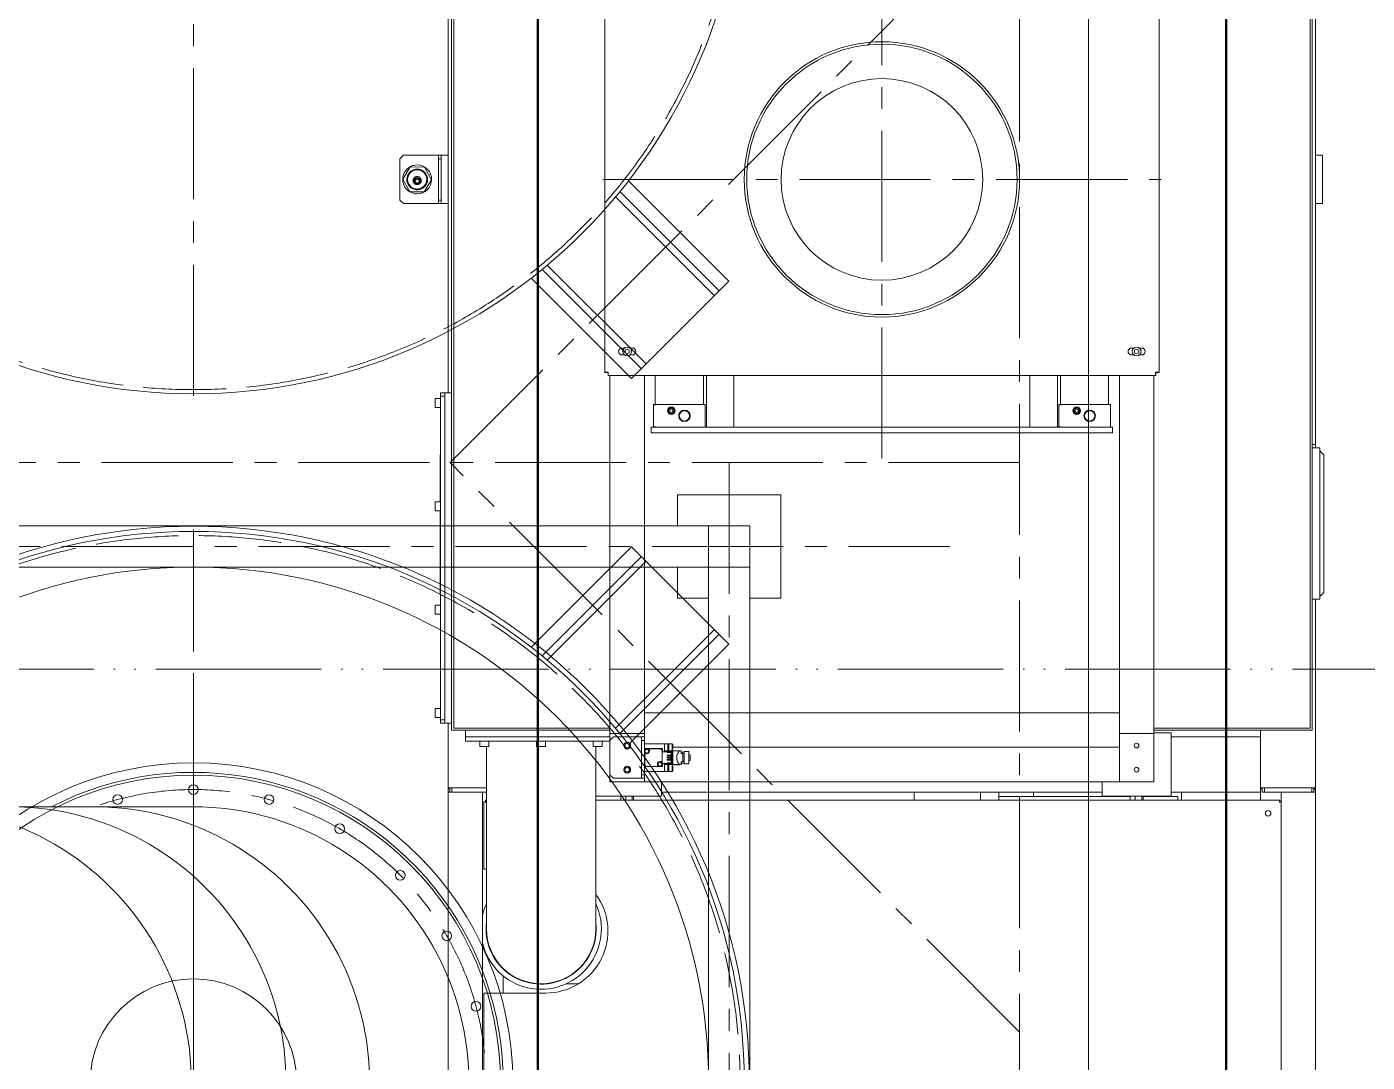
# Model space of a CAD drawing. Header units: millimetres. Extents: x 163705 to 1616509, y 81827 to 302547.
# Drawn here: x 202986 to 204933, y 156289 to 157793 of the extents above; entities that cross this region are included whole.
import ezdxf

# ---------------------------------------------------------------- set-up
doc = ezdxf.new("R2010")
doc.units = ezdxf.units.MM
doc.header["$LTSCALE"] = 10
for name, pattern in [('ACAD_ISO02W100', [15, 12, -3]), ('ACAD_ISO05W100', [33, 24, -3, 0, -3, 0, -3]), ('CENTER2', [28.575, 19.05, -3.175, 3.175, -3.175])]:
    doc.linetypes.add(name, pattern=pattern)
for name, color, linetype, lineweight in [('1-中心线', 1, 'CENTER2', 0), ('1-剖面线', 8, 'Continuous', 0), ('1-双点线', 8, 'ACAD_ISO05W100', 0), ('1-建筑轮廓', 7, 'Continuous', 20), ('1-虚线', 8, 'ACAD_ISO02W100', 0), ('1-设备轮廓', 2, 'Continuous', 18)]:
    doc.layers.add(name, color=color, linetype=linetype, lineweight=lineweight)

# ---------------------------------------------------------------- blocks, each defined once
blk = doc.blocks.new('G$C5C029050')
blk.add_line((22818.6, 77039.4), (22818.6, 9039.4))
at = {"layer": '1-双点线'}
blk.add_line((1, 61039.4), (92688.6, 61039.4), dxfattribs=at)
blk = doc.blocks.new('G$C3B61D3F5')
for p, q in [((921, 1330), (261, 1330)), ((927, 1330), (921, 1330)), ((921, 1330), (921, 1322)), ((927, 1327.5), (921, 1327.5)), ((927, 1324.5), (921, 1324.5)), ((927, 1330), (1201, 1330)), ((927, 1320), (927, 1330)), ((1011, 1095), (1011, 1325)), ((1011, 1325), (2611, 1325)), ((1421, 1335.9), (1201, 1335.9)), ((1201, 1335.9), (1201, 1325)), ((1211, 1341.7), (1205.2, 1335.9)), ((1411, 1341.7), (1211, 1341.7)), ((1260, 1335.9), (1272, 1335.9)), ((1362, 1335.9), (1350, 1335.9)), ((1416.8, 1335.9), (1411, 1341.7)), ((1421, 1335.9), (1421, 1325)), ((1426, 1330), (1421, 1330)), ((1426, 1325), (1426, 1330)), ((1426, 1330), (2695, 1330)), ((1776, 1330), (1776, 1340)), ((1776, 1340), (1846, 1340)), ((1846, 1330), (1846, 1340)), ((921, 1322), (921, 1288)), ((927, 1260), (927, 1320)), ((2608, 1322), (1014, 1322)), ((1014, 1322), (1014, 1095)), ((921, 1288), (921, 1282.2)), ((906.8, 1280), (263.2, 1280)), ((906.8, 1280), (906.8, 1278.5)), ((921, 1280), (906.8, 1280)), ((909, 1277.8), (907.5, 1277.8)), ((909, 1277.8), (909, 284.5)), ((921, 1255.5), (921, 1282.2)), ((921, 1250), (909, 1250)), ((927, 1255.5), (921, 1255.5)), ((921, 1252.5), (921, 1255.5)), ((927, 1252.5), (921, 1252.5)), ((921, 1120), (921, 1250)), ((921, 1250), (931, 1250)), ((927, 1250), (927, 1260)), ((931, 1250), (991, 1250)), ((991, 1250), (1001, 1250)), ((1001, 1250), (1011, 1250)), ((1001, 1120), (1001, 1250)), ((909, 1135), (921, 1135)), ((909, 1130), (913.2, 1130)), ((913.2, 1130), (914.5, 1130)), ((914.5, 1130), (914.5, 1079.4)), ((915, 1120), (915, 1020)), ((915, 1120), (922, 1120)), ((922, 1120), (1000, 1120)), ((1000, 1120), (1007, 1120)), ((1007, 1120), (1007, 1095)), ((936, 1095), (1006, 1095)), ((936, 1045), (936, 1095)), ((1006, 1095), (1526, 1095)), ((1006, 1095), (1006, 1045)), ((1526, 302.2), (1526, 1097.8)), ((1526, 1097.8), (1530, 1097.8)), ((2091.3, 1102.5), (1530.7, 1102.5)), ((1530.7, 1102.5), (1530.7, 1098.5)), ((914.6, 1079.4), (909, 1079.4)), ((914.6, 1077.4), (909, 1077.4)), ((914.5, 1085), (915, 1085)), ((914.6, 1079.4), (914.9, 1078.8)), ((914.6, 1077.4), (915, 1072.6)), ((915, 1072.6), (914.6, 1067.9)), ((915, 1078.6), (914.9, 1078.8)), ((1556, 1077.5), (1556, 1074.2)), ((1559.3, 1073), (1557.6, 1070)), ((1562.7, 1073), (1559.3, 1073)), ((1564.4, 1070), (1562.7, 1073)), ((1566, 1074.2), (1566, 1077.5)), ((914.6, 1067.9), (909, 1067.9)), ((914.6, 1060.6), (909, 1060.6)), ((914.5, 1060.6), (914.5, 870)), ((914.6, 1067.9), (915, 1064.2)), ((915, 1064.2), (914.6, 1060.6)), ((914.9, 1061.2), (915, 1061.4)), ((1556, 1065.8), (1556, 1062.5)), ((1557.6, 1070), (1559.3, 1067)), ((1559.3, 1067), (1562.7, 1067)), ((1562.7, 1067), (1564.4, 1070)), ((1566, 1062.5), (1566, 1065.8)), ((936, 355), (936, 1045)), ((1006, 1045), (936, 1045)), ((986, 396.2), (986, 1045)), ((1006, 1045), (1028, 1045)), ((1028, 1045), (1036, 1045)), ((1036, 355), (1036, 1045)), ((1036, 1045), (1526, 1045)), ((1443, 1030), (1443, 1035)), ((1443, 1035), (1451, 1035)), ((1451, 1030), (1451, 1035)), ((915, 1020), (922, 1020)), ((921, 380), (921, 1020)), ((922, 1020), (936, 1020)), ((1443, 1030), (1443, 370)), ((1484, 1031.8), (1451, 1031.8)), ((1451, 1030), (1451, 370)), ((1484, 1028.8), (1484, 1031.8)), ((1526, 1029.2), (1484, 1029.2)), ((1484, 960.2), (1484, 1028.8)), ((1451, 960.2), (1451.5, 960.2)), ((1451, 957.2), (1451.5, 956.8)), ((1451, 956.8), (1451.5, 956.8)), ((1451, 955), (1451, 915)), ((1526, 955), (1451, 955)), ((1451.5, 960.2), (1451.5, 956.8)), ((1451.5, 956.8), (1483.5, 956.8)), ((1483.5, 960.2), (1484, 960.2)), ((1483.5, 960.2), (1483.5, 956.8)), ((1483.5, 956.8), (1484, 957.2)), ((1483.5, 956.8), (1484, 956.8)), ((1484, 960.2), (1484, 957.2)), ((1484, 959.3), (1526, 959.3)), ((1484, 957.2), (1484, 956.8)), ((914.5, 920), (921, 920)), ((1526, 915), (1451, 915)), ((1451, 485), (1451, 915)), ((1451, 915), (1526, 915)), ((909, 870), (913.2, 870)), ((913.2, 870), (914.5, 870)), ((914.5, 870), (921, 870)), ((921, 843), (909, 843)), ((921, 747), (909, 747)), ((1451, 445), (1451, 485)), ((1526, 485), (1451, 485)), ((1526, 485), (1451, 485)), ((1526, 445), (1451, 445)), ((1484, 443.2), (1451, 443.2)), ((1484, 440.2), (1484, 443.2)), ((1526, 440.7), (1484, 440.7)), ((1484, 371.8), (1484, 440.2)), ((962.2, 419.7), (962.2, 412.7)), ((962.2, 419.7), (979.8, 419.7)), ((962.2, 412.7), (979.8, 412.7)), ((963, 408.3), (963, 412.7)), ((965, 408.3), (965, 410.9)), ((966, 410.9), (965, 410.9)), ((966, 410.9), (966, 412.7)), ((976, 410.9), (966, 410.9)), ((966.8, 420.2), (966.8, 419.7)), ((966.8, 420.2), (967, 420.2)), ((967, 421.4), (967, 419.7)), ((967, 421.4), (975, 421.4)), ((975, 421.4), (975, 419.7)), ((975, 420.2), (975.2, 420.2)), ((975.2, 420.2), (975.2, 419.7)), ((976, 410.9), (976, 412.7)), ((977, 410.9), (976, 410.9)), ((977, 410.9), (977, 408.3)), ((979, 412.7), (979, 408.3)), ((979.8, 419.7), (979.8, 412.7)), ((951, 395.5), (951, 390.5)), ((951, 395.5), (955.3, 395.5)), ((951, 390.5), (955.3, 390.5)), ((951.2, 390.5), (951.2, 389)), ((951.5, 396.2), (951.5, 395.5)), ((951.5, 396.2), (958.5, 396.2)), ((955.3, 395.5), (958.9, 395.5)), ((955.3, 390.5), (958.9, 390.5)), ((958.5, 396.2), (958.5, 395.5)), ((958.9, 395.5), (961, 395.5)), ((958.9, 390.5), (961, 390.5)), ((961, 406.6), (960.5, 406.6)), ((960.5, 402.4), (960.5, 406.6)), ((960.5, 398.1), (960.5, 402.4)), ((960.5, 398.1), (961, 398.1)), ((961, 408.3), (963, 408.3)), ((961, 408.3), (961, 406.1)), ((961, 406.1), (961, 396.5)), ((961, 395.5), (961, 389.2)), ((961, 395.5), (961.1, 395.5)), ((961.1, 394.5), (961.1, 396.5)), ((961.9, 394.5), (961.1, 394.5)), ((961.1, 393.5), (961.1, 394.5)), ((961.9, 393.5), (961.1, 393.5)), ((961.9, 394.5), (961.9, 395.7)), ((961.9, 395.7), (963.3, 395.7)), ((961.9, 395.5), (963, 395.5)), ((961.9, 393.5), (961.9, 394.5)), ((962.5, 394), (962.5, 380.8)), ((962.5, 394), (979.5, 394)), ((962.8, 388), (962.8, 393)), ((962.8, 393), (963.2, 393)), ((963, 408.3), (965, 408.3)), ((963, 395.5), (966.5, 395.5)), ((963.2, 388), (963.2, 393)), ((963.2, 393), (963.5, 393)), ((963.3, 395.7), (963.3, 396.5)), ((963.3, 395.7), (978.7, 395.7)), ((963.5, 388), (963.5, 393)), ((966, 394.6), (966, 394)), ((966, 394.6), (976, 394.6)), ((966.5, 394.6), (966.5, 395.5)), ((967, 395.5), (966.5, 395.5)), ((967, 395.7), (967, 394.6)), ((967.5, 388), (967.5, 393)), ((967.5, 393), (968.5, 393)), ((968.5, 388), (968.5, 393)), ((968.5, 393), (968.6, 393)), ((968.6, 388), (968.6, 393)), ((970.5, 388), (970.5, 393)), ((970.5, 393), (971.5, 393)), ((971.5, 388), (971.5, 393)), ((973.4, 388), (973.4, 393)), ((973.4, 393), (973.5, 393)), ((973.5, 388), (973.5, 393)), ((973.5, 393), (974.5, 393)), ((974.5, 388), (974.5, 393)), ((975, 395.7), (975, 394.6)), ((975.5, 395.5), (975, 395.5)), ((975.5, 394.6), (975.5, 395.5)), ((975.5, 395.5), (979, 395.5)), ((976, 394.6), (976, 394)), ((979, 408.3), (977, 408.3)), ((978.5, 388), (978.5, 393)), ((978.5, 393), (978.8, 393)), ((978.7, 395.7), (978.7, 396.5)), ((978.7, 395.7), (980.1, 395.7)), ((978.8, 388), (978.8, 393)), ((978.8, 393), (979.2, 393)), ((979, 408.3), (981, 408.3)), ((979, 395.5), (980.1, 395.5)), ((979.2, 388), (979.2, 393)), ((979.5, 394), (979.5, 380.8)), ((980.1, 394.5), (980.1, 395.7)), ((980.1, 394.5), (980.9, 394.5)), ((980.1, 393.5), (980.1, 394.5)), ((980.1, 393.5), (980.9, 393.5)), ((980.9, 394.5), (980.9, 396.5)), ((980.9, 395.5), (981, 395.5)), ((980.9, 393.5), (980.9, 394.5)), ((981, 408.3), (981, 406.1)), ((981, 396.5), (981, 406.1)), ((981, 395.5), (981, 389.2)), ((981, 395.5), (983.1, 395.5)), ((981, 390.5), (983.1, 390.5)), ((983.1, 395.5), (986.7, 395.5)), ((983.1, 390.5), (986.7, 390.5)), ((983.5, 396.2), (983.5, 395.5)), ((983.5, 396.2), (990.5, 396.2)), ((986.7, 395.5), (991, 395.5)), ((986.7, 390.5), (991, 390.5)), ((990.5, 396.2), (990.5, 395.5)), ((990.8, 390.5), (990.8, 389)), ((991, 395.5), (991, 390.5)), ((915, 284.5), (915, 380)), ((915, 380), (922, 380)), ((922, 380), (936, 380)), ((951, 389), (951, 384.2)), ((951, 389), (955.3, 389)), ((951, 355), (951, 384.2)), ((951, 384.2), (955, 384.2)), ((955, 384.2), (962.5, 384.2)), ((955.3, 389), (958.9, 389)), ((957.9, 381.2), (957.9, 355.4)), ((962.5, 381.2), (957.9, 381.2)), ((958.3, 377.5), (958.3, 372.3)), ((958.3, 358.7), (958.3, 372.3)), ((958.9, 389), (961, 389)), ((959.8, 373.8), (961.3, 373.8)), ((961, 389.2), (962.5, 389.2)), ((961, 389), (961, 384.2)), ((961, 389), (962.5, 389)), ((961.2, 389.2), (961.2, 389)), ((961.3, 373.8), (961.5, 373.8)), ((966.8, 380.8), (961.6, 380.8)), ((963.2, 388), (962.8, 388)), ((963.5, 388), (963.2, 388)), ((965.3, 377.8), (965.3, 379.3)), ((965.3, 377.6), (965.3, 377.8)), ((966.8, 380.8), (980.4, 380.8)), ((967.5, 388), (968.5, 388)), ((968.5, 388), (968.6, 388)), ((970.5, 388), (971.5, 388)), ((973.4, 388), (973.5, 388)), ((973.5, 388), (974.5, 388)), ((978.8, 388), (978.5, 388)), ((979.2, 388), (978.8, 388)), ((979.5, 389.2), (981, 389.2)), ((979.5, 389), (981, 389)), ((979.5, 384.2), (987, 384.2)), ((984.1, 381.2), (979.5, 381.2)), ((980.8, 389.2), (980.8, 389)), ((981, 389), (981, 384.2)), ((981, 389), (983.1, 389)), ((983.1, 389), (986.7, 389)), ((983.7, 377.5), (983.7, 363.9)), ((984.1, 355.4), (984.1, 381.2)), ((986.7, 389), (991, 389)), ((987, 384.2), (991, 384.2)), ((991, 389), (991, 384.2)), ((991, 384.2), (991, 355)), ((1443, 365), (1443, 370)), ((1451, 371.8), (1451.5, 371.8)), ((1451, 365), (1451, 370)), ((1451.5, 371.8), (1451.5, 368.2)), ((1483.5, 371.8), (1483.5, 368.2)), ((1483.5, 371.8), (1484, 371.8)), ((1484, 371.8), (1484, 368.8)), ((1484, 370.8), (1526, 370.8)), ((941, 355), (936, 355)), ((936, 355), (936, 305)), ((941, 351), (941, 355)), ((941, 355), (946, 355)), ((946, 351), (941, 351)), ((941, 350), (941, 351)), ((946, 355), (946, 351)), ((996, 355), (946, 355)), ((996, 351), (946, 351)), ((957.9, 355.4), (961.6, 355.4)), ((975.2, 355.4), (961.6, 355.4)), ((975.2, 355.4), (980.4, 355.4)), ((976.7, 358.6), (976.7, 358.4)), ((976.7, 358.4), (976.7, 356.9)), ((980.4, 355.4), (984.1, 355.4)), ((980.7, 362.4), (980.5, 362.4)), ((982.2, 362.4), (980.7, 362.4)), ((983.7, 358.7), (983.7, 363.9)), ((996, 351), (996, 355)), ((996, 355), (1001, 355)), ((1001, 351), (996, 351)), ((1001, 355), (1001, 351)), ((1006, 355), (1001, 355)), ((1001, 350), (1001, 351)), ((1006, 355), (1028, 355)), ((1006, 305), (1006, 355)), ((1036, 355), (1028, 355)), ((1036, 355), (1526, 355)), ((1443, 365), (1451, 365)), ((1451, 368.8), (1451.5, 368.2)), ((1451, 368.2), (1451.5, 368.2)), ((1451.5, 368.2), (1483.5, 368.2)), ((1483.5, 368.2), (1484, 368.8)), ((1483.5, 368.2), (1484, 368.2)), ((1484, 368.8), (1484, 368.2)), ((914.6, 339.4), (909, 339.4)), ((914.6, 337.4), (909, 337.4)), ((914.6, 339.4), (914.9, 338.8)), ((914.6, 337.4), (915, 332.6)), ((915, 332.6), (914.6, 327.9)), ((915, 338.6), (914.9, 338.8)), ((941, 310), (941, 350)), ((1001, 310), (1001, 350)), ((1556, 337.5), (1556, 334.2)), ((1559.3, 333), (1557.6, 330)), ((1562.7, 333), (1559.3, 333)), ((1564.4, 330), (1562.7, 333)), ((1566, 334.2), (1566, 337.5)), ((914.6, 327.9), (909, 327.9)), ((914.6, 320.6), (909, 320.6)), ((914.6, 327.9), (915, 324.2)), ((915, 324.2), (914.6, 320.6)), ((914.9, 321.2), (915, 321.4)), ((1556, 325.8), (1556, 322.5)), ((1557.6, 330), (1559.3, 327)), ((1559.3, 327), (1562.7, 327)), ((1562.7, 327), (1564.4, 330)), ((1566, 322.5), (1566, 325.8)), ((936, 305), (946, 305)), ((941, 310), (946, 305)), ((996, 305), (946, 305)), ((987, 280.9), (987, 293.7)), ((995, 293.8), (987.1, 293.8)), ((995, 95), (995, 305)), ((996, 305), (1001, 310)), ((996, 305), (1006, 305)), ((1001, 95), (1001, 305)), ((1001, 305), (1001, 95)), ((1006, 305), (1526, 305)), ((1011, 75), (1011, 305)), ((1014, 305), (1014, 78)), ((1526, 302.2), (1530, 302.2)), ((1530.7, 297.5), (1530.7, 301.5)), ((1530.7, 297.5), (2091.3, 297.5)), ((951, 284.5), (722, 284.5)), ((987, 284.5), (951, 284.5)), ((987.1, 280.8), (995, 280.8)), ((642.5, 259.4), (642.5, 241.6)), ((629, 124.5), (629, 212)), ((987, 198.6), (987, 211.4)), ((995, 211.5), (987.1, 211.5)), ((987.1, 198.5), (995, 198.5)), ((653.9, 150), (629, 150)), ((261, 120), (921, 120)), ((263.2, 122), (629, 122)), ((629, 124.5), (629, 122)), ((722, 125.5), (951, 125.5)), ((809, 125.5), (809, 124.5)), ((809, 122), (809, 124.5)), ((809, 122), (906.8, 122)), ((906.8, 122), (906.8, 123.5)), ((909, 124.2), (907.5, 124.2)), ((909, 125.5), (909, 124.2)), ((921, 117.8), (921, 125.5)), ((921, 112), (921, 117.8)), ((927, 80), (927, 125.5)), ((951, 125.5), (987, 125.5)), ((987, 116.3), (987, 129.1)), ((995, 129.2), (987.1, 129.2)), ((921, 78), (921, 112)), ((987.1, 116.2), (995, 116.2)), ((921, 70), (921, 78)), ((927, 70), (927, 80)), ((995, 95), (1001, 95)), ((1001, 95), (1011, 95)), ((1014, 78), (2608, 78)), ((261, 70), (921, 70)), ((927, 75.5), (921, 75.5)), ((927, 72.5), (921, 72.5)), ((927, 70), (921, 70)), ((1021, 70), (927, 70)), ((1011, 75), (2611, 75)), ((1021, 65), (1021, 75)), ((1021, 59), (1021, 65)), ((1501, 65), (1021, 65)), ((1026, 59), (1021, 59)), ((1026, 65), (1026, 59)), ((1496, 65), (1026, 65)), ((1496, 59), (1026, 59)), ((1029.5, 59), (1029.5, 51.1)), ((1042.5, 51.1), (1042.5, 59)), ((1179.5, 59), (1179.5, 51.1)), ((1192.5, 51.1), (1192.5, 59)), ((1210.3, 59), (1211, 58.3)), ((1329.5, 59), (1329.5, 51.1)), ((1342.5, 51.1), (1342.5, 59)), ((1411, 58.3), (1411.7, 59)), ((1479.5, 59), (1479.5, 51.1)), ((1492.5, 51.1), (1492.5, 59)), ((1496, 59), (1496, 65)), ((1501, 59), (1496, 59)), ((1501, 65), (1501, 75)), ((2121, 70), (1501, 70)), ((1501, 65), (1501, 59)), ((1776, 70), (1776, 60)), ((1776, 56), (1776, 60)), ((1776, 60), (1781, 60)), ((1781, 60), (1781, 56)), ((1841, 60), (1781, 60)), ((1841, 56), (1841, 60)), ((1841, 60), (1846, 60)), ((1846, 70), (1846, 60)), ((1846, 60), (1846, 56)), ((1042.4, 51), (1029.6, 51)), ((1192.4, 51), (1179.6, 51)), ((1211, 58.3), (1329.5, 58.3)), ((1342.4, 51), (1329.6, 51)), ((1342.5, 58.3), (1411, 58.3)), ((1492.4, 51), (1479.6, 51)), ((1781, 56), (1776, 56)), ((1776, 55), (1776, 56)), ((1776, 5), (1776, 55)), ((1841, 56), (1781, 56)), ((1792.8, 35.1), (1810.6, 45.8)), ((1810.6, 45.8), (1828.8, 35.7)), ((1846, 56), (1841, 56)), ((1846, 55), (1846, 56)), ((1846, 5), (1846, 55)), ((1793.2, 14.3), (1792.8, 35.1)), ((1796.9, 30.2), (1797, 25.9)), ((1797.1, 23.6), (1797.1, 19.2)), ((1798, 30.2), (1798, 30.3)), ((1798, 30.3), (1798, 30.3)), ((1811.9, 30.4), (1811.9, 28.6)), ((1812.1, 21.4), (1812.1, 19.6)), ((1823.8, 30.7), (1823.8, 30.7)), ((1823.8, 30.7), (1823.8, 30.7)), ((1824, 19.8), (1824, 19.7)), ((1824, 19.7), (1824, 19.7)), ((1824.9, 26.4), (1824.9, 30.8)), ((1825.1, 19.8), (1825, 24.1)), ((1828.8, 35.7), (1829.2, 14.9)), ((1776, 5), (1781, 0)), ((1841, 0), (1781, 0)), ((1811.4, 4.2), (1793.2, 14.3)), ((1798.2, 19.3), (1798.2, 19.3)), ((1798.2, 19.3), (1798.2, 19.3)), ((1829.2, 14.9), (1811.4, 4.2)), ((1841, 0), (1846, 5))]:
    blk.add_line(p, q)
at = {"flags": 128}
for points in [[(927, 1329.2), (925.4, 1328.3), (924.4, 1327.5)], [(924.4, 1252.5), (925.4, 1251.7), (927, 1250.8)], [(722, 125), (727.3, 125.2), (730.9, 125.5)], [(924.4, 72.5), (925.4, 71.7), (927, 70.8)]]:
    blk.add_lwpolyline(points, dxfattribs=at)
for centre, radius in [((890, 1261), 4), ((953.5, 1070), 3.4), ((988.5, 1070), 3.4), ((1561, 1070), 6.5), ((1467.5, 1001.8), 8.33), ((1467.5, 1001.8), 7.48), ((1475, 982.8), 5.55), ((1475, 982.8), 5.05), ((1475, 982.8), 4.55), ((1475, 982.8), 4.05), ((1475, 982.8), 2.5), ((1811, 700), 200), ((1811, 700), 196.4), ((1811, 700), 146.4), ((1467.5, 413.2), 8.33), ((1467.5, 413.2), 7.48), ((1475, 394.2), 5.55), ((1475, 394.2), 5.05), ((1475, 394.2), 4.55), ((1475, 394.2), 4.05), ((1475, 394.2), 2.5), ((953.5, 330), 5), ((953.5, 330), 3.4), ((988.5, 330), 5), ((988.5, 330), 3.4), ((1561, 330), 6.5)]:
    blk.add_circle(centre, radius)
for centre, radius, start, end in [((1561, 1077.5), 5, 0, 180), ((1561, 1062.5), 5, 180, 0), ((961.6, 377.5), 3.3, 90, 180), ((959.8, 372.3), 1.5, 90, 180), ((961.5, 377.6), 3, 90, 270), ((961.5, 377.6), 2.8, 90, 270), ((961.5, 377.6), 3, 270, 90), ((961.5, 377.6), 2.8, 270, 90), ((961.5, 377.6), 3.8, 270, 0), ((966.8, 379.3), 1.5, 90, 180), ((980.4, 377.5), 3.3, 0, 90), ((961.6, 358.7), 3.3, 180, 270), ((975.2, 356.9), 1.5, 270, 0), ((980.5, 358.6), 3.8, 90, 180), ((980.5, 358.6), 3, 90, 270), ((980.5, 358.6), 2.8, 90, 270), ((980.4, 358.7), 3.3, 270, 0), ((980.5, 358.6), 3, 270, 90), ((980.5, 358.6), 2.8, 270, 90), ((982.2, 363.9), 1.5, 270, 0), ((1561, 337.5), 5, 0, 180), ((1561, 322.5), 5, 180, 0), ((719, 212), 90, 53.6639, 180), ((722, 205), 87.5, 65.3087, 256.2709), ((987.1, 293.7), 0.1, 90, 180), ((722, 205), 80, 83.5908, 270), ((722, 205), 79.5, 90, 180), ((987.1, 280.9), 0.1, 180, 270), ((722, 205), 79.5, 180, 270), ((987.1, 211.4), 0.1, 90, 180), ((987.1, 198.6), 0.1, 180, 270), ((722, 205), 87.5, 283.7291, 294.6913), ((987.1, 129.1), 0.1, 90, 180), ((987.1, 116.3), 0.1, 180, 270), ((1029.6, 51.1), 0.1, 180, 270), ((1042.4, 51.1), 0.1, 270, 0), ((1179.6, 51.1), 0.1, 180, 270), ((1192.4, 51.1), 0.1, 270, 0), ((1329.6, 51.1), 0.1, 180, 270), ((1342.4, 51.1), 0.1, 270, 0), ((1479.6, 51.1), 0.1, 180, 270), ((1492.4, 51.1), 0.1, 270, 0), ((1811, 25), 21, 1.053, 181.053), ((1811, 25), 15, 22.5632, 159.5428), ((1811, 25), 14, 1.053, 181.053), ((1811, 25), 14, 24.1418, 157.9642), ((1811, 25), 21, 181.053, 1.053), ((1811, 25), 15, 159.5428, 181.053), ((1811, 25), 15, 181.053, 202.5632), ((1811, 25), 14, 181.053, 1.053), ((1811, 25), 15, 202.5632, 339.5428), ((1811, 25), 14, 204.1418, 337.9642), ((1809.4, 25), 6, 65.3737, 181.053), ((1809.4, 25), 6, 181.053, 296.7323), ((1808.5, 25), 5, 46.626, 181.053), ((1808.5, 25), 5, 181.053, 315.48), ((1808.5, 25), 4, 1.053, 181.053), ((1808.5, 25), 4, 181.053, 1.053), ((1808.5, 25), 3, 1.053, 181.053), ((1808.5, 25), 3, 181.053, 1.053), ((1808.5, 25), 5, 1.053, 46.626), ((1808.5, 25), 5, 315.48, 1.053), ((1808.5, 25), 6.8, 1.053, 26.5274), ((1809.4, 25), 6, 1.053, 30.2264), ((1808.5, 25), 6.8, 335.5786, 1.053), ((1809.4, 25), 6, 331.8796, 1.053), ((1811, 25), 15, 1.053, 22.5632), ((1811, 25), 15, 339.5428, 1.053)]:
    blk.add_arc(centre, radius, start, end)
for points in [[(906.8, 1280), (906.8, 1280), (906.7, 1279.9), (906.6, 1279.3), (906.6, 1278.5), (906.5, 1277.8), (906.5, 1277.5)], [(906.8, 1278.5), (906.8, 1278.5), (906.7, 1278.5), (906.6, 1278.2), (906.6, 1277.9), (906.5, 1277.6), (906.5, 1277.5)], [(906.5, 1277.5), (906.8, 1277.5), (907.5, 1277.6), (908.3, 1277.6), (908.9, 1277.7), (909, 1277.8), (909, 1277.8)], [(906.5, 1277.5), (906.6, 1277.5), (906.9, 1277.6), (907.2, 1277.6), (907.5, 1277.7), (907.5, 1277.8), (907.5, 1277.8)], [(1526, 1097.8), (1526.1, 1097.8), (1526.2, 1097.7), (1527.4, 1097.6), (1529, 1097.6), (1530.3, 1097.5), (1531, 1097.5)], [(1530, 1097.8), (1530, 1097.8), (1530, 1097.7), (1530.3, 1097.6), (1530.6, 1097.6), (1530.9, 1097.5), (1531, 1097.5)], [(1531, 1097.5), (1531, 1098.2), (1530.9, 1099.5), (1530.9, 1101.1), (1530.8, 1102.3), (1530.7, 1102.4), (1530.7, 1102.5)], [(1531, 1097.5), (1531, 1097.6), (1530.9, 1097.9), (1530.9, 1098.2), (1530.8, 1098.5), (1530.7, 1098.5), (1530.7, 1098.5)], [(1531, 302.5), (1530.3, 302.5), (1529, 302.4), (1527.4, 302.4), (1526.2, 302.3), (1526.1, 302.2), (1526, 302.2)], [(1531, 302.5), (1530.9, 302.5), (1530.6, 302.4), (1530.3, 302.4), (1530, 302.3), (1530, 302.2), (1530, 302.2)], [(1530.7, 297.5), (1530.7, 297.6), (1530.8, 297.7), (1530.9, 298.9), (1530.9, 300.5), (1531, 301.8), (1531, 302.5)], [(1530.7, 301.5), (1530.7, 301.5), (1530.8, 301.5), (1530.9, 301.8), (1530.9, 302.1), (1531, 302.4), (1531, 302.5)], [(906.5, 124.5), (906.5, 124.2), (906.6, 123.5), (906.6, 122.7), (906.7, 122.1), (906.8, 122), (906.8, 122)], [(906.5, 124.5), (906.5, 124.4), (906.6, 124.1), (906.6, 123.8), (906.7, 123.5), (906.8, 123.5), (906.8, 123.5)], [(909, 124.2), (909, 124.2), (908.9, 124.3), (908.3, 124.4), (907.5, 124.4), (906.8, 124.5), (906.5, 124.5)], [(907.5, 124.2), (907.5, 124.2), (907.5, 124.3), (907.2, 124.4), (906.9, 124.4), (906.6, 124.5), (906.5, 124.5)]]:
    blk.add_open_spline(points, degree=3)
for points, knots in [([(915, 1078.4), (915, 1078.1), (914.9, 1077.8), (914.7, 1077.4), (914.6, 1077.4)], [0, 0, 0, 0, 0.776967, 1, 1, 1, 1]), ([(914.6, 1060.6), (914.7, 1060.6), (914.8, 1060.9), (914.9, 1061.1), (914.9, 1061.2)], [0, 0, 0, 0, 0.351615, 1, 1, 1, 1]), ([(981, 406.1), (980.2, 405.4), (978.7, 404), (975.8, 402.7), (972.8, 401.9), (969.6, 401.8), (966.4, 402.5), (963.4, 403.9), (961.8, 405.4), (961, 406.1)], [0, 0, 0, 0, 0.140571, 0.279864, 0.41952, 0.560457, 0.706928, 0.852813, 1, 1, 1, 1]), ([(961, 396.5), (961.3, 396.5), (962, 396.5), (963.1, 396.5), (964.3, 396.5), (966, 396.5), (968.2, 396.5), (971, 396.5), (973.8, 396.5), (976, 396.5), (977.7, 396.5), (978.9, 396.5), (980, 396.5), (980.7, 396.5), (981, 396.5)], [0, 0, 0, 0, 0.062421, 0.124486, 0.185166, 0.249244, 0.374592, 0.498627, 0.623073, 0.748727, 0.812845, 0.8735, 0.936661, 1, 1, 1, 1]), ([(915, 338.4), (915, 338.1), (914.9, 337.8), (914.7, 337.4), (914.6, 337.4)], [0, 0, 0, 0, 0.776967, 1, 1, 1, 1]), ([(914.6, 320.6), (914.7, 320.6), (914.8, 320.9), (914.9, 321.1), (914.9, 321.2)], [0, 0, 0, 0, 0.351615, 1, 1, 1, 1]), ([(1811.9, 30.4), (1812.5, 30.1), (1813.5, 29.5), (1814.2, 28.5), (1814.6, 28)], [0, 0, 0, 0, 0.519038, 1, 1, 1, 1]), ([(1814.7, 22.1), (1814.4, 21.6), (1813.7, 20.6), (1812.6, 19.9), (1812.1, 19.6)], [0, 0, 0, 0, 0.480962, 1, 1, 1, 1])]:
    blk.add_open_spline(points, degree=3, knots=knots)
at = {"layer": '1-中心线'}
for p, q in [((1811, 294.5), (1811, 1105.5)), ((1405.5, 700), (2216.5, 700))]:
    blk.add_line(p, q, dxfattribs=at)
blk = doc.blocks.new('A$Cf51e8010')
at = {"layer": '1-设备轮廓', "lineweight": 50, "ltscale": 5}
for p, q in [((4303, 17100), (4303, 199.3)), ((5303, 17100), (5303, 199.3))]:
    blk.add_line(p, q, dxfattribs=at)
at = {"layer": '1-设备轮廓', "xscale": -1, "rotation": 270}
blk.add_blockref('G$C3B61D3F5', (4103, 14000.4), dxfattribs=at)
blk = doc.blocks.new('*U137')
for p, q in [((-143.6, 2.2), (-2.2, 143.6)), ((143.6, -2.2), (-2.2, 143.6)), ((120.2, -21.2), (-23.4, 122.4)), ((127.9, -14.8), (-16.4, 129.5)), ((21.2, -120.2), (-122.4, 23.4)), ((2.2, -143.6), (-143.6, 2.2)), ((14.8, -127.9), (-129.5, 16.4))]:
    blk.add_line(p, q)
blk = doc.blocks.new('*U138')
blk.add_blockref('*U137', (165.8, 1434.2))
for p, rotation in [((1434.2, 1434.2), 270), ((165.8, 165.8), 90), ((1434.2, 165.8), 180)]:
    blk.add_blockref('*U137', p, dxfattribs=dict(rotation=rotation))
blk = doc.blocks.new('G$C091F9390')
for radius in [800, 150]:
    blk.add_circle((800, 800), radius)
at = {"layer": '1-中心线'}
for p, q in [((800, -3), (800, 1603)), ((-3, 800), (1603, 800))]:
    blk.add_line(p, q, dxfattribs=at)
at = {"layer": '1-虚线'}
blk.add_circle((800, 800), 794, dxfattribs=at)
blk.add_blockref('*U138', (0, 0))
blk = doc.blocks.new('A$C5a2f2e4f')
at = {"layer": '1-中心线'}
for p, q in [((5003, 17900.1), (5003, 12500.1)), ((4175.8, 16100.1), (5003, 16927.3)), ((5003, 16100.1), (2603, 16100.1)), ((5003, 15272.9), (4175.8, 16100.1))]:
    blk.add_line(p, q, dxfattribs=at)
at = {"layer": '1-设备轮廓'}
for p in [(3003, 16200.1), (3003, 14400.1)]:
    blk.add_blockref('G$C091F9390', p, dxfattribs=at)
blk = doc.blocks.new('G$CDFC6363D')
for p, q in [((180, 449.9, 1277.4), (180, 1437.9, 1277.4)), ((980, 1437.9, 1277.4), (980, 449.9, 1277.4))]:
    blk.add_line(p, q)
for centre in [(169.4, 560, 1277.4), (990.4, 560, 1277.4), (154.9, 450, 1277.4), (1004.9, 450, 1277.4), (169.4, 340, 1277.4), (990.4, 340, 1277.4), (211.8, 237.5, 1277.4), (948, 237.5, 1277.4), (279.4, 149.5, 1277.4), (880.4, 149.5, 1277.4), (367.4, 81.9, 1277.4), (792.4, 81.9, 1277.4), (469.9, 39.5, 1277.4), (689.9, 39.5, 1277.4), (579.9, 25, 1277.4)]:
    blk.add_circle(centre, 7)
for centre in [(579.9, 853, 1277.4), (579.9, 715.4, 1277.4), (579.9, 594.1, 1277.4), (579.9, 450, 1277.4)]:
    blk.add_arc(centre, 400, 178.7687, 0)
at = {"layer": '1-中心线', "ltscale": 10}
for p, q in [((155, 1430.1, 1277.4), (155, 1475, 1277.4)), ((1005, 1471.9, 1277.4), (1005, 1428, 1277.4)), ((0, 449.9, 1277.4), (1159.8, 449.9, 1277.4))]:
    blk.add_line(p, q, dxfattribs=at)
at = {"layer": '1-中心线'}
blk.add_arc((579.9, 450, 1277.4), 425, 160.2133, 19.713, dxfattribs=at)
at = {"layer": '1-剖面线'}
for p, q in [((130, 1461.9, 1277.4), (1030, 1461.9, 1277.4)), ((130, 1437.9, 1277.4), (130, 1461.9, 1277.4)), ((1030, 1461.9, 1277.4), (1030, 1437.9, 1277.4)), ((130, 1449.9, 1277.4), (1030, 1449.9, 1277.4)), ((130, 1437.9, 1277.4), (1030, 1437.9, 1277.4))]:
    blk.add_line(p, q, dxfattribs=at)
blk.add_arc((579.9, 450, 1277.4), 450, 152.7083, 27.2404, dxfattribs=at)
blk = doc.blocks.new('G$C366320FA')
at = {"layer": '1-中心线'}
blk.add_line((300.5, 853.3), (1406, 853.3), dxfattribs=at)
at = {"layer": '1-设备轮廓'}
for p, q in [((105, 1661.5), (105, 45)), ((1601.5, 45), (1601.5, 1661.5)), ((1661.5, 1601.5), (45, 1601.5)), ((45, 105), (1661.5, 105))]:
    blk.add_line(p, q, dxfattribs=at)
for points in [[(45, 1556.5), (0, 1556.5), (0, 1706.5), (150, 1706.5), (150, 1661.5)], [(1661.5, 1556.5), (1706.5, 1556.5), (1706.5, 1706.5), (1556.5, 1706.5), (1556.5, 1661.5)], [(150, 1601.5), (150, 1556.5), (105, 1556.5)], [(1556.5, 1601.5), (1556.5, 1556.5), (1601.5, 1556.5)], [(45, 150), (0, 150), (0, 0), (150, 0), (150, 45)], [(150, 105), (150, 150), (105, 150)], [(1556.5, 105), (1556.5, 150), (1601.5, 150)], [(1661.5, 150), (1706.5, 150), (1706.5, 0), (1556.5, 0), (1556.5, 45)]]:
    blk.add_lwpolyline(points, dxfattribs=at)
blk.add_lwpolyline([(1661.5, 45), (1661.5, 1661.5), (45, 1661.5), (45, 45)], close=True, dxfattribs=at)
for radius in [807.5, 748.3, 463.8, 446]:
    blk.add_circle((853.3, 853.3), radius, dxfattribs=at)
blk.add_blockref('G$CDFC6363D', (273.4, 403.4, -1277.4), dxfattribs=at)
blk = doc.blocks.new('A$C9ac03513')
at = {"layer": '1-中心线'}
for p, q in [((6586.5, 14378), (6586.5, 12444.8)), ((4759.9, 14256.3), (6907, 14256.3))]:
    blk.add_line(p, q, dxfattribs=at)
at = {"layer": '1-设备轮廓', "rotation": 90}
blk.add_blockref('G$C366320FA', (6661.5, 12624.7), dxfattribs=at)

msp = doc.modelspace()

# ---------------------------------------------------------------- block references
for name, p in [('A$C5a2f2e4f', (199424.833, 141059.499)), ('A$C9ac03513', (197419.609, 142781.632)), ('A$Cf51e8010', (199424.833, 141759.632))]:
    msp.add_blockref(name, p)
at = {"layer": '1-建筑轮廓'}
msp.add_blockref('G$C5C029050', (181709.24, 95820.209), dxfattribs=at)

doc.saveas('drawing.dxf')
